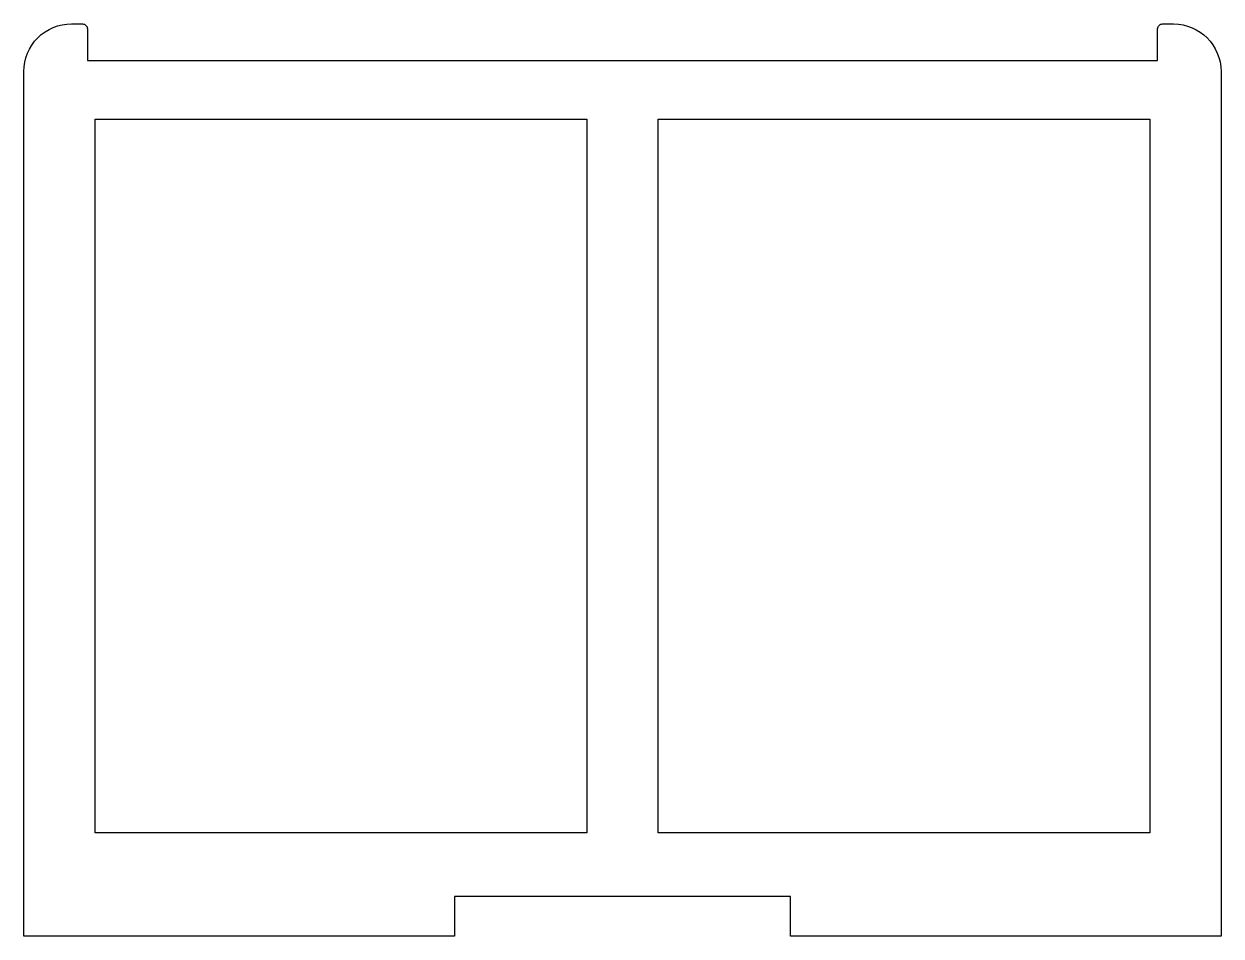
# Model space of a CAD drawing. Extents: x 194.8 to 270.3, y 211.4 to 268.9.
import ezdxf

# ---------------------------------------------------------------- set-up
doc = ezdxf.new("R2010")
doc.units = 0
doc.layers.add('1', color=2, linetype='CONTINUOUS')

msp = doc.modelspace()

# ---------------------------------------------------------------- linework, layer by layer
at = {"layer": '1', "color": 7, "linetype": 'CONTINUOUS'}
msp.add_lwpolyline([(243.184, 211.441), (243.184, 213.941), (221.984, 213.941), (221.983, 211.441), (194.833, 211.441), (194.833, 265.942, -0.416894), (197.833, 268.942), (198.533, 268.942, -0.414214), (198.833, 268.642), (198.833, 266.641), (266.334, 266.642), (266.334, 268.642, -0.414214), (266.634, 268.942), (267.334, 268.942, -0.414213), (270.334, 265.942), (270.334, 211.441)], format="xyb", close=True, dxfattribs=at)
for points in [[(199.333, 262.941), (230.333, 262.941), (230.333, 217.941), (199.333, 217.941)], [(234.834, 217.941), (234.834, 262.941), (265.834, 262.941), (265.834, 217.941)]]:
    msp.add_lwpolyline(points, close=True, dxfattribs=at)

doc.saveas('drawing.dxf')
